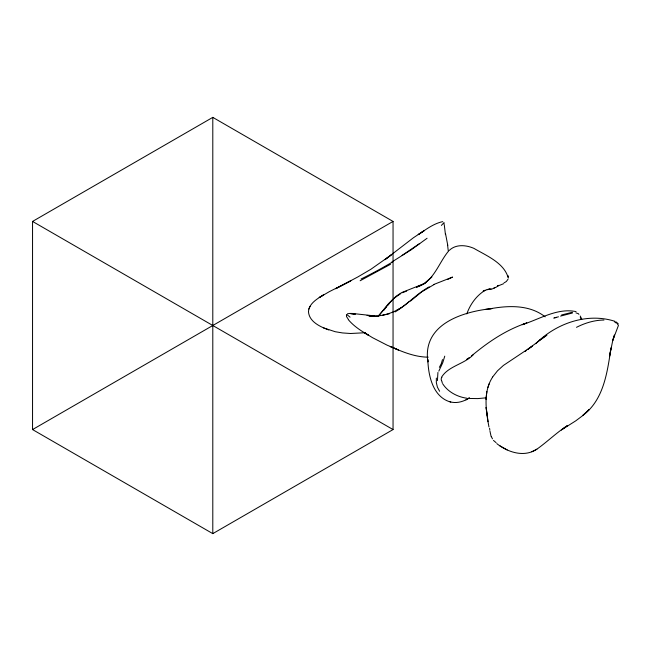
<?xml version="1.0" encoding="UTF-8"?>
<svg xmlns="http://www.w3.org/2000/svg" width="651" height="651" viewBox="0 0 651 651"><rect width="100%" height="100%" fill="white"/><g stroke="black" fill="none" stroke-linecap="round" stroke-linejoin="round"><path stroke-width="0.98" d="M508.268 278.107C504.403 262.939 486.289 255.623 473.944 248.381C466.108 244.947 455.822 243.962 449.231 250.448M444.063 224.538L444.055 222.544L441.386 225.417M485.988 399.478L486.858 391.487M437.928 372.462L437.423 380.615M346.462 314.783L346.535 316.598L348.155 319.055M442.485 359.588L441.313 363.64L439.36 367.359M441.972 377.263C442.07 375.147 440.556 379.769 441.549 380.721M442.753 221.633C433.599 223.529 425.868 229.567 418.211 234.637L424.338 230.527L413.409 237.761L384.904 259.7L391.251 254.932L370.948 269.229L357.928 276.895L335.647 288.719L350.816 280.833L329.39 291.615L319.193 297.564L323.693 294.805C317.501 298.638 308.916 303.464 308.476 311.674C309.127 321.863 320.495 326.883 328.763 329.935M444.747 356.154L442.737 362.745L438.815 371.16M487.868 387.581L489.121 383.846M442.265 376.115C449.402 365.886 464.464 363.885 473.114 354.893M466.808 313.896C470.225 304.294 476.394 295.644 485.182 290.265L483.156 291.103L489.3 288.873M308.859 309.03L310.055 306.336M507.992 279.263L506.348 281.509L503.996 282.941M492.636 377.043C482.961 391.796 485.98 410.586 488.95 426.942M384.009 310.088L386.23 307.036M387.378 305.563L392.781 299.452M492.677 376.929L497.519 370.793L503.418 365.431L532.274 346.169L528.262 349.115M378.622 316.004L388.484 303.659L396.166 296.172L401.757 292.527L424.574 283.486L431.776 276.968L424.574 283.486L416.388 287.229C433.672 282.209 438.18 263.622 448.433 251.229M389.021 303.732L377.987 316.337M498.544 285.35L496.42 287.099L493.897 287.994M535.724 343.728C555.897 323.474 587.129 312.293 615.024 321.35M378.361 316.296L379.688 315.108M410.415 301.136L421.661 291.884L434.241 284.438M394.067 298.272L400.796 293.56M497.47 286.066L498.137 285.52M525.056 351.475L526.618 350.23M528.173 348.985L546.905 335.086L539.402 340.375M471.414 355.999C487.973 342.109 506.152 329.772 526.83 322.937L522.216 324.686C539.476 319.25 557.427 307.671 576.062 311.609M408.918 301.844C397.834 311.666 383.366 317.436 368.409 315.808M427.08 238.266L411.18 249.813L391.926 261.962M469.143 357.708L466.8 359.409L468.427 358.286M419.683 243.49L402.082 255.395M496.786 443.608C507.87 452.347 524.128 457.694 536.888 449.182C547.32 441.752 556.491 432.687 567.281 425.689L561.365 429.961L575.785 420.823L582.555 415.745L588.927 409.723L582.751 415.517C603.868 399.844 607.334 372.022 611.02 347.894L609.539 356.268L612.713 340.685L614.446 335.037L612.713 340.514L618.45 325.41L617.498 324.108M395.067 311.967C407.176 304.635 416.73 293.747 429.164 286.871M469.119 397.973C463.593 401.716 456.506 403.693 449.963 401.789M465.961 399.917L469.428 397.875M32.55 221.43L212.796 117.367L393.049 221.43L393.049 429.57L212.796 533.633L32.55 429.57L32.55 221.43L393.049 429.57M32.55 429.57L393.049 221.43M390.535 264.273L360.141 280.752M396.833 310.242L400.707 308.045M494.776 287.864L492.205 288.93L487.127 289.662M531.802 451.737L536.888 449.182M447.579 279.515L452.543 277.074L433.452 284.609M576.485 327.331C585.005 322.986 594.363 320.121 603.973 320.032M503.532 283.738L498.007 285.952M402.44 292.722L406.672 291.062M556.377 317.306L553.659 318.095M560.544 316.101L572.465 312.993M561.626 314.946L572.286 312.285M347.463 313.774L350.116 313.383L355.275 314.213L350.629 313.758M382.739 315.165L389.257 313.798M485.622 309.388L492.359 308.517C462.723 311.569 422.133 324.084 427.886 361.923L427.821 359.523C428.293 375.676 432.866 397.175 450.777 402.09M489.764 308.843C508.268 305.417 529.532 304.554 545.172 316.842M486.004 397.834L477.875 398.591L469.021 398.461M365.276 332.726L350.523 333.499L342.507 332.938L335.216 331.717L323.36 327.827M369.792 316.305L377.287 316.166M491.074 289.117L489.609 289.028M428.203 357.155C414.882 357.114 402.253 351.735 390.25 346.495L398.485 349.969L387.052 345.136L372.462 337.641L363.917 332.384L368.539 335.241C361.183 330.944 353.753 326.216 348.261 319.584M374.594 315.743L367.05 315.442L373.308 315.759L351.573 313.383M466.979 398.257C457.433 396.923 447.945 392 442.672 383.748M575.932 312.846L578.015 313.595M507.194 449.931L499.748 445.74M616.139 321.928L618.247 323.807M614.373 321.684L616.456 323.205M492.49 438.855L491.456 436.837M493.474 440.418L496.054 442.623M346.91 314.571L350.059 317.159M578.47 313.92L578.934 314.343M580.277 317.59L581.156 318.99M580.212 315.987L581.815 319.161M439.612 391.251L437.407 387.15L436.349 382.715L436.341 378.085M442.289 382.975L441.826 381.022M491.155 436.658L489.991 431.263M445.52 233.619L447.782 245.394M508.138 276.504L508.244 277.009L507.918 275.397M447.571 244.971L448.262 250.773M444.324 225.181L445.447 234.637M488.038 421.645L486.199 407.428M489.576 428.268L489.853 430.262M486.151 407.485L486.972 415.021M212.796 117.367L212.796 533.633M392.244 262.141A235.044 107.586 -20.6 0 1 361.077 279.01M554.668 317.891A42.258 0.659 -16.6 0 1 558.46 316.793"/></g></svg>
